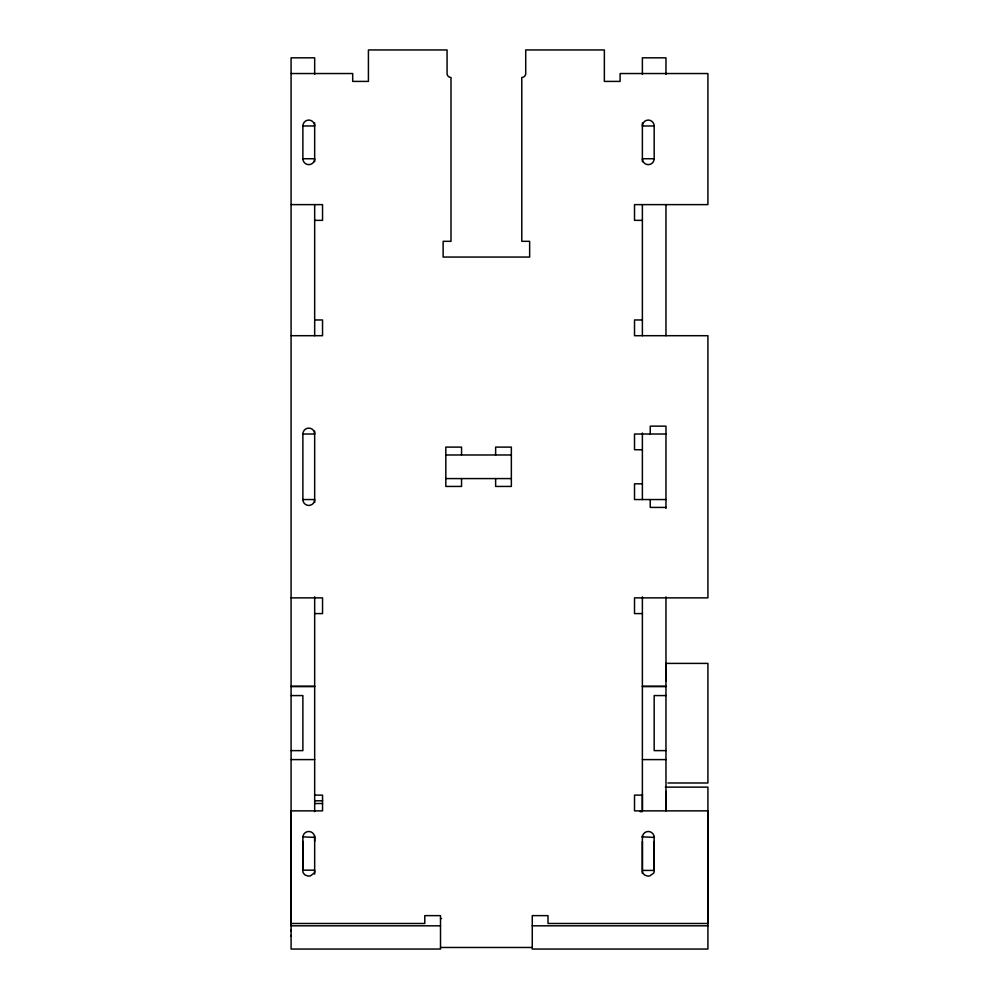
<?xml version="1.0" encoding="UTF-8"?>
<svg xmlns="http://www.w3.org/2000/svg" width="999" height="999" viewBox="0 0 999 999"><rect width="100%" height="100%" fill="white"/><g stroke="black" fill="none" stroke-linecap="round" stroke-linejoin="round"><path stroke-width="1.5" d="M291.084 936.25L291.084 935.389M291.084 931.031L291.084 929.582M291.084 925.224L291.084 923.775M314.673 841.358L314.673 837.399A5.894 5.894 0 0 0 308.778 831.493A5.894 5.894 0 0 0 302.884 837.399L302.884 870.166L314.673 870.166M642.382 835.738L642.382 870.416L654.17 870.416L654.145 836.862M642.382 810.251L642.382 794.093M665.971 810.251L665.971 791.408M665.971 681.156L665.971 663.398M302.909 836.862L314.673 837.399M642.382 837.399A5.894 5.894 0 0 1 648.276 831.493A5.894 5.894 0 0 1 654.17 837.399L642.394 836.862M291.084 73.539L352.697 73.539L352.697 81.406L368.419 81.406L368.419 49.95L447.065 49.95L447.065 73.539A3.934 3.934 0 0 0 450.999 77.472L450.999 241.321L443.131 241.321L443.131 257.055L529.645 257.055L529.645 241.321L521.778 241.321L521.778 77.472A3.934 3.934 0 0 0 525.711 73.539L525.711 49.95L604.358 49.95L604.358 81.406L620.092 81.406L620.092 73.539L707.916 73.539L707.916 204.62L634.515 204.62L634.515 220.354L642.382 220.354M302.884 125.974L314.673 125.974A5.894 5.894 0 0 0 308.778 120.08A5.894 5.894 0 0 0 302.884 125.974L302.884 158.741A5.894 5.894 0 0 0 308.778 164.648A5.894 5.894 0 0 0 314.673 158.741L302.884 158.741M654.17 125.974L642.382 125.974A5.894 5.894 0 0 1 648.276 120.08A5.894 5.894 0 0 1 654.17 125.974L654.17 158.741A5.894 5.894 0 0 1 648.276 164.648A5.894 5.894 0 0 1 642.382 158.741L654.17 158.741M291.084 204.62L322.54 204.62L322.54 220.354L314.673 220.354M314.673 319.967L322.54 319.967L322.54 335.701L291.084 335.701M642.382 319.967L634.515 319.967L634.515 335.701L707.916 335.701L707.916 597.864L634.515 597.864L634.515 613.586L642.382 613.586M302.884 434.016L314.673 434.016A5.894 5.894 0 0 0 308.778 428.109A5.894 5.894 0 0 0 302.884 434.016L302.884 499.55A5.894 5.894 0 0 0 308.778 505.444A5.894 5.894 0 0 0 314.673 499.55L302.884 499.55M665.971 434.016L634.515 434.016L634.515 449.737L642.382 449.737M445.754 454.982L511.301 454.982M445.754 478.583L511.301 478.583M642.382 483.816L634.515 483.816L634.515 499.55L665.971 499.55M665.971 507.417L650.237 507.417L650.237 499.55M291.084 597.864L322.54 597.864L322.54 613.586L314.673 613.586M666.533 663.398L707.916 663.398L707.916 782.979L667.931 782.979M291.084 686.263L314.673 686.263M642.382 686.263L665.971 686.263M291.084 686.6L314.673 686.6M642.382 686.6L665.971 686.6M291.084 695.579L302.884 695.579L302.884 750.624L291.084 750.624M665.971 695.579L654.17 695.579L654.17 750.624L665.971 750.624M291.084 759.602L314.673 759.602M642.382 759.602L665.971 759.602M665.371 787.137L707.916 787.137L707.916 949.05L532.267 949.05L532.267 915.633L548.001 915.633L548.001 923.488L707.916 923.488L707.916 810.863L634.515 810.863L634.515 795.129L642.382 795.129M314.673 795.129L322.54 795.129L322.54 810.863L291.084 810.863L291.084 923.488L424.787 923.488L424.787 915.633L440.509 915.633L440.509 949.05L291.084 949.05L291.084 57.817L314.673 57.817L314.673 74.401M314.673 800.798L322.54 800.798M314.673 803.521L322.54 803.521M440.509 918.531L441.496 918.531M291.084 925.811L440.509 925.811M532.267 925.811L707.916 925.811M440.509 947.477L532.267 947.477M665.971 74.401L665.971 57.817L642.382 57.817L642.382 74.401M665.971 204.62L665.971 335.701M665.971 508.404L665.971 426.148L650.237 426.148L650.237 434.016M665.971 596.878L665.971 810.863M654.17 841.358L654.17 871.14A4.358 4.358 0 0 1 653.746 873.026L649.887 875.886A7.355 7.355 0 0 1 647.202 875.986L644.592 875.012L642.807 873.026A4.358 4.358 0 0 1 642.369 871.14M642.382 123.027L642.382 161.701M642.382 204.62L642.382 335.701M642.382 433.029L642.382 499.55M642.382 596.878L642.382 810.863M642.382 841.358L642.382 873.363M495.629 454.982L495.629 447.115L511.351 447.115L511.351 486.438L495.629 486.438L495.629 478.583M461.55 454.982L461.55 447.115L445.816 447.115L445.816 486.438L461.55 486.438L461.55 478.583M314.673 123.027L314.673 161.701M314.673 204.62L314.673 335.701M314.673 431.156L314.673 502.41M314.673 596.803L314.673 811.663M314.673 835.738L314.673 874.1M302.884 841.358L302.884 871.14A4.358 4.358 0 0 0 303.309 873.026L305.095 875.012L307.717 875.986A7.355 7.355 0 0 0 310.389 875.886L314.248 873.026A4.358 4.358 0 0 0 314.685 871.14M640.209 811.688A7.867 1.361 0 0 1 642.382 811.625"/></g></svg>
